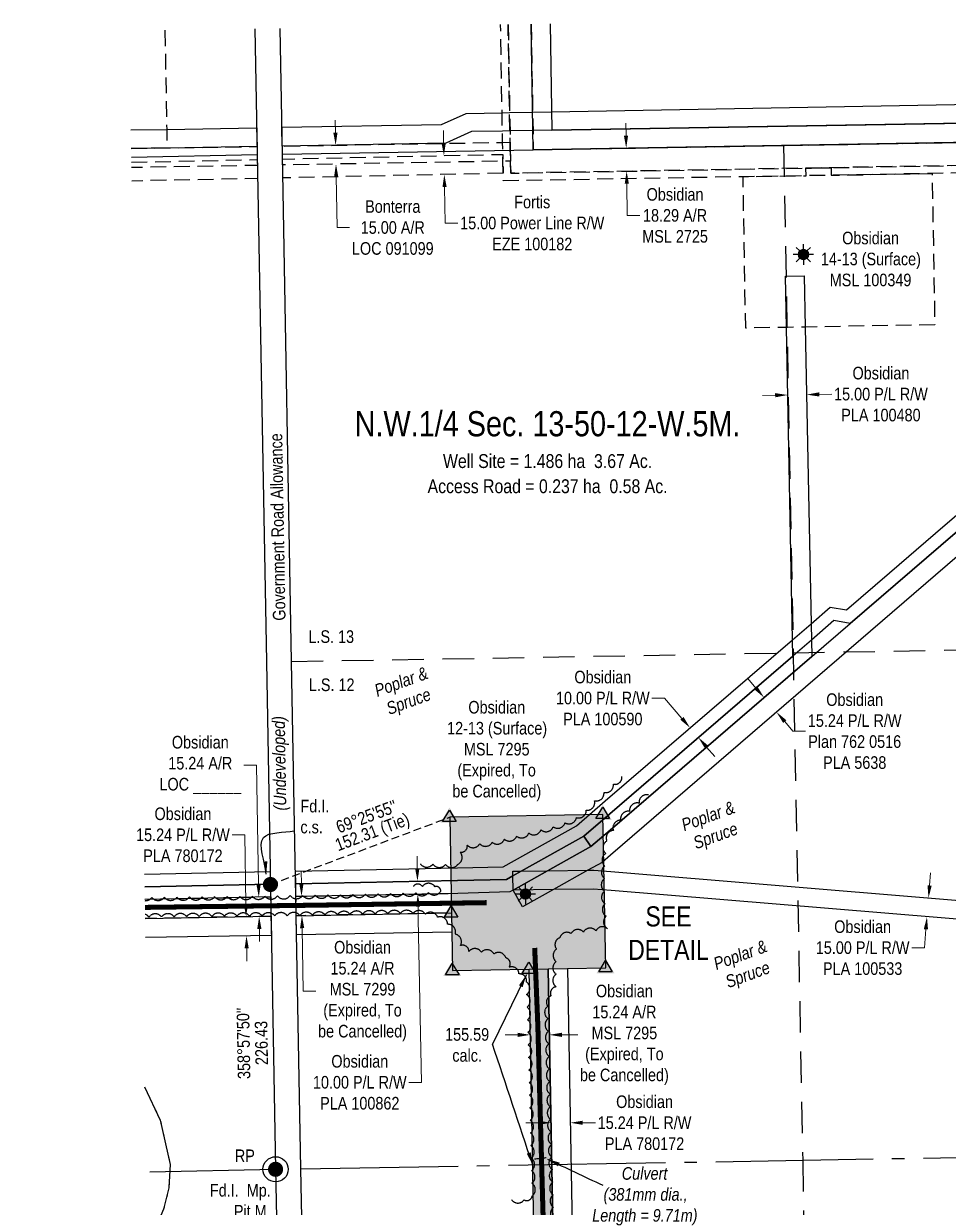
# Model space of a CAD drawing. Extents: x 589502 to 595950, y 5907385 to 5909234.
# Drawn here: x 590732 to 591467, y 5908282 to 5909222 of the extents above; entities that cross this region are included whole.
import ezdxf
from ezdxf.enums import TextEntityAlignment as Align

# ---------------------------------------------------------------- set-up
doc = ezdxf.new("R2010")
doc.units = 0
doc.header["$LTSCALE"] = 5
doc.header["$PDSIZE"] = 0.5
for name, pattern in [('0', [1, 1, 0]), ('foc-ACCESSROAD', [3.75, 2.5, -1.25]), ('foc-FLOWLINE', [3.75, 2.5, -1.25]), ('foc-LSD', [8, 5, -3]), ('foc-QUARTERLINE', [33, 25, -3, 2, -3]), ('foc-TIELINE', [1.875, 1.25, -0.625]), ('foc-WHEELTRACKS', [2, 0.4, -1.6])]:
    doc.linetypes.add(name, pattern=pattern)
doc.layers.get('Defpoints').update_dxf_attribs({"color": 9})
for name, color, linetype in [('35', 37, 'Continuous'), ('AS-ROADS', 254, 'Continuous'), ('C-RW', 13, 'Continuous'), ('C-SYMBOL', 7, 'Continuous'), ('C-WS', 13, 'foc-ACCESSROAD'), ('C-WS-S', 8, 'Continuous'), ('DETAIL-T', 7, 'Continuous'), ('F-AR', 190, 'foc-ACCESSROAD'), ('F-EZE', 190, 'foc-FLOWLINE'), ('L-AREAREQUIRED', 7, 'Continuous'), ('L-AREAWORK', 5, 'Continuous'), ('L-BD', 7, 'Continuous'), ('L-BD1', 253, 'Continuous'), ('L-MON', 1, 'Continuous'), ('L-QSEC', 8, 'foc-QUARTERLINE'), ('L-ROAD-T', 7, 'Continuous'), ('L-SEC', 7, 'Continuous'), ('L-SECTION-LSD', 7, 'foc-LSD'), ('L-TIE', 7, 'foc-TIELINE'), ('P-PROPOSED', 10, 'Continuous'), ('P-PROPOSED-H', 21, 'Continuous'), ('P-TXT', 4, 'Continuous'), ('T-BUSH', 110, '0'), ('T-BUSH-T', 110, 'Continuous'), ('T-CREEK', 160, 'Continuous'), ('T-WATER-P3', 160, 'foc-WHEELTRACKS')]:
    doc.layers.add(name, color=color, linetype=linetype)
for name, color, linetype, lineweight in [('AS-GENERAL', 48, 'Continuous', 18), ('C-AR-T', 13, 'Continuous', 9), ('C-RW-T', 13, 'Continuous', 9), ('C-WS-T', 13, 'Continuous', 9), ('F-AR-T', 190, 'Continuous', 9), ('F-EZE-T', 190, 'Continuous', 9), ('T-TEXT', 48, 'Continuous', 18)]:
    doc.layers.add(name, color=color, linetype=linetype, lineweight=lineweight)
doc.styles.add('100L', font='ARIALN.TTF', dxfattribs={"height": 11})
doc.styles.add('175L', font='ARIALN.TTF', dxfattribs={"height": 20})
doc.styles.add('80', font='ARIALN.TTF', dxfattribs={"height": 10})
doc.styles.add('80CG', font='ARIALN.TTF', dxfattribs={"height": 10})
doc.styles.add('80L', font='ARIALN.TTF', dxfattribs={"height": 10})
doc.styles.add('80LS', font='ARIALNI.TTF', dxfattribs={"height": 10})
doc.styles.add('foc-LtypeFont', font='ARIALN.TTF', dxfattribs={"height": 7.35})
doc.linetypes.add('foc-TOPO-flowdirection-NOLINE', pattern='A,0,[">",foc-LtypeFont,S=0.3,R=0,X=0,Y=-0.945],-20,[">",foc-LtypeFont,S=0.3,R=0,X=0,Y=-0.945],0', length=20)
doc.dimstyles.new('Compass 5 000', dxfattribs={"dimscale": 5, "dimtxt": 9, "dimasz": 2, "dimexe": 0.2, "dimexo": 0.0625, "dimgap": 0.5, "dimtad": 0, "dimtih": 1, "dimtoh": 1, "dimzin": 0, "dimdsep": 46, "dimtxsty": '80CG', "dimcen": 0.1, "dimse1": 1, "dimse2": 1, "dimclrd": 256, "dimclrt": 256, "dimaunit": 1, "dimadec": 4, "dimazin": 0, "dimtfac": 0.06, "dimtofl": 0, "dimtmove": 0, "dimatfit": 1, "dimfxl": 0.2, "dimtolj": 1, "dimtzin": 0, "dimlwd": -1, "dimarcsym": 0})

# ---------------------------------------------------------------- blocks, each defined once
blk = doc.blocks.new('*D419')
at = {"layer": 'C-AR-T', "transparency": 16777216}
for p, q in [((591210.57, 5909133.24), (591210.4, 5909143.24)), ((591211.2, 5909094.94), (591211.62, 5909069.79)), ((591211.62, 5909069.79), (591221.62, 5909069.79))]:
    blk.add_line(p, q, dxfattribs=at)
for points in [[(591212.23, 5909133.27), (591208.9, 5909133.21), (591210.73, 5909123.24)], [(591212.87, 5909094.97), (591209.54, 5909094.92), (591211.04, 5909104.94)]]:
    blk.add_solid(points, dxfattribs=at)
at = {"layer": 'Defpoints', "color": 0, "transparency": 16777216}
for p in [(591212.96, 5909123.28), (591211.04, 5909104.94), (591213.26, 5909104.98)]:
    blk.add_point(p, dxfattribs=at)
at = {"layer": 'C-AR-T', "transparency": 16777216, "insert": (591249.57, 5909069.79), "char_height": 10, "attachment_point": 5, "style": '80CG'}
blk.add_mtext('\\A1;Obsidian\\P18.29 A/R\\PMSL 2725', dxfattribs=at)
blk = doc.blocks.new('*D421')
at = {"layer": 'C-AR-T', "transparency": 16777216}
for p, q in [((591124.41, 5908418.74), (591114.41, 5908418.74)), ((591159.64, 5908418.74), (591172.15, 5908418.74))]:
    blk.add_line(p, q, dxfattribs=at)
for points in [[(591124.4, 5908420.4), (591124.41, 5908417.07), (591134.41, 5908418.74)], [(591159.64, 5908420.41), (591159.64, 5908417.07), (591149.64, 5908418.74)]]:
    blk.add_solid(points, dxfattribs=at)
at = {"layer": 'Defpoints', "color": 0, "transparency": 16777216}
for p in [(591134.41, 5908418.74), (591134.41, 5908415.34), (591149.64, 5908415.34)]:
    blk.add_point(p, dxfattribs=at)
at = {"layer": 'C-AR-T', "transparency": 16777216, "insert": (591209.27, 5908418.74), "char_height": 10, "attachment_point": 5, "style": '80CG'}
blk.add_mtext('\\A1;Obsidian\\P15.24 A/R\\PMSL 7295\\P(Expired, To\\Pbe Cancelled)', dxfattribs=at)
blk = doc.blocks.new('*D423')
at = {"layer": 'C-AR-T', "transparency": 16777216}
for p, q in [((590952.46, 5908538.79), (590952.28, 5908548.79)), ((590953.07, 5908503.49), (590953.95, 5908453.51)), ((590953.95, 5908453.51), (590963.95, 5908453.51))]:
    blk.add_line(p, q, dxfattribs=at)
for points in [[(590954.12, 5908538.82), (590950.79, 5908538.76), (590952.63, 5908528.79)], [(590954.74, 5908503.52), (590951.41, 5908503.46), (590952.9, 5908513.49)]]:
    blk.add_solid(points, dxfattribs=at)
at = {"layer": 'Defpoints', "color": 0, "transparency": 16777216}
for p in [(590990.42, 5908529.45), (590952.9, 5908513.49), (590990.68, 5908514.15)]:
    blk.add_point(p, dxfattribs=at)
at = {"layer": 'C-AR-T', "transparency": 16777216, "insert": (591001.08, 5908453.51), "char_height": 10, "attachment_point": 5, "style": '80CG'}
blk.add_mtext('\\A1;Obsidian\\P15.24 A/R\\PMSL 7299\\P(Expired, To\\Pbe Cancelled)', dxfattribs=at)
blk = doc.blocks.new('*D424')
at = {"layer": 'C-RW-T', "transparency": 16777216}
for p, q in [((591313.82, 5908694.32), (591307.3, 5908701.91)), ((591336.79, 5908667.61), (591343.3, 5908660.02)), ((591343.3, 5908660.02), (591353.3, 5908660.02))]:
    blk.add_line(p, q, dxfattribs=at)
for points in [[(591315.08, 5908695.41), (591312.56, 5908693.24), (591320.34, 5908686.74)], [(591338.05, 5908668.69), (591335.52, 5908666.52), (591330.27, 5908675.19)]]:
    blk.add_solid(points, dxfattribs=at)
at = {"layer": 'Defpoints', "color": 0, "transparency": 16777216}
for p in [(591308.01, 5908676.14), (591330.27, 5908675.19), (591317.94, 5908664.59)]:
    blk.add_point(p, dxfattribs=at)
at = {"layer": 'C-RW-T', "transparency": 16777216, "insert": (591392.39, 5908660.02), "char_height": 10, "attachment_point": 5, "style": '80CG'}
blk.add_mtext('\\A1;Obsidian\\P15.24 P/L R/W\\PPlan 762 0516\\PPLA 5638', dxfattribs=at)
blk = doc.blocks.new('*D426')
at = {"layer": 'C-RW-T', "transparency": 16777216}
for p, q in [((591364.18, 5908927.6), (591374.18, 5908927.79)), ((591329.15, 5908926.93), (591319.15, 5908926.74))]:
    blk.add_line(p, q, dxfattribs=at)
for points in [[(591329.12, 5908928.6), (591329.18, 5908925.27), (591339.15, 5908927.12)], [(591364.15, 5908929.26), (591364.21, 5908925.93), (591354.18, 5908927.41)]]:
    blk.add_solid(points, dxfattribs=at)
at = {"layer": 'Defpoints', "color": 0, "transparency": 16777216}
for p in [(591339.12, 5908928.62), (591354.15, 5908928.91), (591354.18, 5908927.41)]:
    blk.add_point(p, dxfattribs=at)
at = {"layer": 'C-RW-T', "transparency": 16777216, "insert": (591413.26, 5908927.79), "char_height": 10, "attachment_point": 5, "style": '80CG'}
blk.add_mtext('\\A1;Obsidian\\P15.00 P/L R/W\\PPLA 100480', dxfattribs=at)
blk = doc.blocks.new('*D427')
at = {"layer": 'C-RW-T', "transparency": 16777216}
for p, q in [((591451.93, 5908537.43), (591452.76, 5908547.39)), ((591449.01, 5908502.58), (591447.79, 5908487.96)), ((591447.79, 5908487.96), (591437.79, 5908487.96))]:
    blk.add_line(p, q, dxfattribs=at)
for points in [[(591450.27, 5908537.57), (591453.59, 5908537.29), (591451.09, 5908527.46)], [(591447.35, 5908502.72), (591450.67, 5908502.44), (591449.85, 5908512.55)]]:
    blk.add_solid(points, dxfattribs=at)
at = {"layer": 'Defpoints', "color": 0, "transparency": 16777216}
for p in [(591368.89, 5908534.33), (591367.65, 5908519.42), (591449.85, 5908512.55)]:
    blk.add_point(p, dxfattribs=at)
at = {"layer": 'C-RW-T', "transparency": 16777216, "insert": (591398.71, 5908487.96), "char_height": 10, "attachment_point": 5, "style": '80CG'}
blk.add_mtext('\\A1;Obsidian\\P15.00 P/L R/W\\PPLA 100533', dxfattribs=at)
blk = doc.blocks.new('*D428')
at = {"layer": 'C-RW-T', "transparency": 16777216}
for p, q in [((591241.22, 5908686.28), (591231.22, 5908686.28)), ((591255.03, 5908670.21), (591241.22, 5908686.28)), ((591274.61, 5908647.44), (591281.13, 5908639.85))]:
    blk.add_line(p, q, dxfattribs=at)
for points in [[(591256.3, 5908671.29), (591253.77, 5908669.12), (591261.55, 5908662.63)], [(591275.87, 5908648.52), (591273.35, 5908646.35), (591268.09, 5908655.02)]]:
    blk.add_solid(points, dxfattribs=at)
at = {"layer": 'Defpoints', "color": 0, "transparency": 16777216}
for p in [(591261.55, 5908662.63), (591240.16, 5908644.24), (591246.7, 5908636.63)]:
    blk.add_point(p, dxfattribs=at)
at = {"layer": 'C-RW-T', "transparency": 16777216, "insert": (591192.13, 5908686.28), "char_height": 10, "attachment_point": 5, "style": '80CG'}
blk.add_mtext('\\A1;Obsidian\\P10.00 P/L R/W\\PPLA 100590', dxfattribs=at)
blk = doc.blocks.new('*D429')
at = {"layer": 'C-RW-T', "transparency": 16777216}
for p, q in [((591044.61, 5908550.83), (591044.41, 5908560.83)), ((591045.21, 5908520.55), (591045.41, 5908510.55)), ((591047.99, 5908380.99), (591045.41, 5908510.55)), ((591037.99, 5908380.99), (591047.99, 5908380.99))]:
    blk.add_line(p, q, dxfattribs=at)
for points in [[(591046.28, 5908550.86), (591042.94, 5908550.79), (591044.81, 5908540.83)], [(591046.88, 5908520.58), (591043.54, 5908520.52), (591045.01, 5908530.55)]]:
    blk.add_solid(points, dxfattribs=at)
at = {"layer": 'Defpoints', "color": 0, "transparency": 16777216}
for p in [(591035.49, 5908540.64), (591044.81, 5908540.83), (591035.7, 5908530.36)]:
    blk.add_point(p, dxfattribs=at)
at = {"layer": 'C-RW-T', "transparency": 16777216, "insert": (590998.9, 5908380.99), "char_height": 10, "attachment_point": 5, "style": '80CG'}
blk.add_mtext('\\A1;Obsidian\\P10.00 P/L R/W\\PPLA 100862', dxfattribs=at)
blk = doc.blocks.new('*D431')
at = {"layer": 'C-RW-T', "transparency": 16777216}
for p, q in [((591141, 5908348.87), (591131, 5908348.87)), ((591176.22, 5908348.87), (591186.22, 5908348.86))]:
    blk.add_line(p, q, dxfattribs=at)
for points in [[(591141, 5908350.54), (591141, 5908347.2), (591151, 5908348.87)], [(591176.22, 5908350.53), (591176.22, 5908347.2), (591166.22, 5908348.87)]]:
    blk.add_solid(points, dxfattribs=at)
at = {"layer": 'Defpoints', "color": 0, "transparency": 16777216}
for p in [(591166.22, 5908348.87), (591151, 5908339.85), (591166.22, 5908339.85)]:
    blk.add_point(p, dxfattribs=at)
at = {"layer": 'C-RW-T', "transparency": 16777216, "insert": (591225.31, 5908348.86), "char_height": 10, "attachment_point": 5, "style": '80CG'}
blk.add_mtext('\\A1;Obsidian\\P15.24 P/L R/W\\PPLA 780172', dxfattribs=at)
blk = doc.blocks.new('*D432')
at = {"layer": 'C-RW-T', "transparency": 16777216}
for p, q in [((590907.39, 5908577.64), (590897.39, 5908577.64)), ((590908.36, 5908522.64), (590907.39, 5908577.64)), ((590908.97, 5908487.4), (590909.15, 5908477.4))]:
    blk.add_line(p, q, dxfattribs=at)
for points in [[(590910.02, 5908522.67), (590906.69, 5908522.61), (590908.53, 5908512.65)], [(590910.64, 5908487.43), (590907.31, 5908487.37), (590908.8, 5908497.4)]]:
    blk.add_solid(points, dxfattribs=at)
at = {"layer": 'Defpoints', "color": 0, "transparency": 16777216}
for p in [(590731.66, 5908509.54), (590908.8, 5908497.4), (590731.93, 5908494.3)]:
    blk.add_point(p, dxfattribs=at)
at = {"layer": 'C-RW-T', "transparency": 16777216, "insert": (590858.3, 5908577.64), "char_height": 10, "attachment_point": 5, "style": '80CG'}
blk.add_mtext('\\A1;Obsidian\\P15.24 P/L R/W\\PPLA 780172', dxfattribs=at)
blk = doc.blocks.new('*D433')
at = {"layer": 'Defpoints', "color": 0, "transparency": 16777216}
for p in [(591020.86, 5909126.27), (590979.97, 5909110.62), (591021.11, 5909111.31)]:
    blk.add_point(p, dxfattribs=at)
at = {"layer": 'F-AR-T', "transparency": 16777216}
for p, q in [((590979.55, 5909135.57), (590979.38, 5909145.57)), ((590980.14, 5909100.62), (590980.83, 5909060.17)), ((590980.83, 5909060.17), (590990.83, 5909060.17))]:
    blk.add_line(p, q, dxfattribs=at)
for points in [[(590981.22, 5909135.6), (590977.88, 5909135.55), (590979.72, 5909125.58)], [(590981.81, 5909100.64), (590978.48, 5909100.59), (590979.97, 5909110.62)]]:
    blk.add_solid(points, dxfattribs=at)
at = {"layer": 'F-AR-T', "transparency": 16777216, "insert": (591025.14, 5909060.17), "char_height": 10, "attachment_point": 5, "style": '80CG'}
blk.add_mtext('\\A1;Bonterra\\P15.00 A/R\\PLOC 091099', dxfattribs=at)
blk = doc.blocks.new('*D436')
at = {"layer": 'Defpoints', "color": 0, "transparency": 16777216}
for p in [(590999.15, 5909115.93), (590999.46, 5909100.94), (591066.1, 5909102.3)]:
    blk.add_point(p, dxfattribs=at)
at = {"layer": 'F-EZE-T', "transparency": 16777216}
for p, q in [((591065.59, 5909127.29), (591065.39, 5909137.29)), ((591066.31, 5909092.3), (591066.89, 5909063.73)), ((591066.89, 5909063.73), (591076.89, 5909063.73))]:
    blk.add_line(p, q, dxfattribs=at)
for points in [[(591067.26, 5909127.32), (591063.92, 5909127.26), (591065.8, 5909117.29)], [(591067.97, 5909092.34), (591064.64, 5909092.27), (591066.1, 5909102.3)]]:
    blk.add_solid(points, dxfattribs=at)
at = {"layer": 'F-EZE-T', "transparency": 16777216, "insert": (591136.03, 5909063.73), "char_height": 10, "attachment_point": 5, "style": '80CG'}
blk.add_mtext('\\A1;Fortis\\P15.00 Power Line R/W\\PEZE 100182', dxfattribs=at)
blk = doc.blocks.new('GAS')
h = blk.add_hatch(color=255)
h.dxf.hatch_style = 1
edge = h.paths.add_edge_path()
edge.add_arc((0, 0), 0.9, 0, 360)
for p, q in [((-0.81, 0), (-1.62, 0)), ((-0.57, 0.57), (-1.14, 1.14)), ((0, 0.81), (0, 1.62)), ((0.57, 0.57), (1.14, 1.14)), ((1.62, 0), (0.81, 0)), ((-0.57, -0.57), (-1.14, -1.14)), ((0, -0.81), (0, -1.62)), ((1.14, -1.14), (0.57, -0.57))]:
    blk.add_line(p, q)
blk.add_circle((0, 0), 0.8)
blk = doc.blocks.new('fdia')
at = {"color": 255, "const_width": 1}
blk.add_lwpolyline([(-0.5, 0, 1), (0.5, 0, 1)], format="xyb", close=True, dxfattribs=at)
blk = doc.blocks.new('Fdiaa')
blk.add_blockref('fdia', (0, 0))
blk = doc.blocks.new('fdib')
at = {"color": 1, "const_width": 1.6}
blk.add_lwpolyline([(-0.4, 0, 1), (0.4, 0, 1)], format="xyb", close=True, dxfattribs=at)
at = {"color": 1}
blk.add_circle((0, 0), 0.8, dxfattribs=at)
blk = doc.blocks.new('Fdibb')
blk.add_blockref('fdib', (0, 0))
blk = doc.blocks.new('fdicc')
for name in ['Fdibb', 'Fdiaa']:
    blk.add_blockref(name, (0, 0))
blk = doc.blocks.new('FDI')
blk.add_blockref('fdicc', (0, 0))
blk = doc.blocks.new('TRIA')
blk.add_hatch(color=255).paths.add_polyline_path([(-0.04, 1.52), (-1.47, -0.87), (1.39, -0.87)])
blk = doc.blocks.new('TRIAA')
blk.add_blockref('TRIA', (0, 0))
blk = doc.blocks.new('TRIB')
at = {"color": 1}
blk.add_lwpolyline([(-1.12, -0.67), (-0.04, 1.13), (1.04, -0.67)], close=True, dxfattribs=at)
blk = doc.blocks.new('TRIBB')
blk.add_blockref('TRIB', (0, 0))
blk = doc.blocks.new('TRICC')
for name in ['TRIAA', 'TRIBB']:
    blk.add_blockref(name, (0, 0))
blk = doc.blocks.new('plspike')
blk.add_blockref('TRICC', (0, 0))
blk = doc.blocks.new('*D449')
at = {"layer": 'C-AR-T', "transparency": 16777216}
for p, q in [((590916.7, 5908633.14), (590906.7, 5908633.14)), ((590918.42, 5908538.1), (590916.7, 5908633.14)), ((590919.06, 5908502.87), (590919.24, 5908492.87))]:
    blk.add_line(p, q, dxfattribs=at)
for points in [[(590920.09, 5908538.13), (590916.76, 5908538.07), (590918.6, 5908528.1)], [(590920.73, 5908502.9), (590917.39, 5908502.84), (590918.88, 5908512.87)]]:
    blk.add_solid(points, dxfattribs=at)
at = {"layer": 'Defpoints', "color": 0, "transparency": 16777216}
for p in [(590887.47, 5908527.54), (590918.6, 5908528.1), (590887.74, 5908512.3)]:
    blk.add_point(p, dxfattribs=at)
at = {"layer": 'C-AR-T', "transparency": 16777216, "insert": (590872.1, 5908633.14), "char_height": 10, "attachment_point": 5, "style": '80CG'}
blk.add_mtext('\\A1;Obsidian\\P15.24 A/R\\PLOC ______', dxfattribs=at)
blk = doc.blocks.new('RP')
at = {"layer": '35', "color": 3}
blk.add_circle((0, 0), 10, dxfattribs=at)
at = {"layer": '35', "color": 3, "style": '80'}
blk.add_attdef('RP_001', (-32.36, 5.75), '', height=10, dxfattribs=at)

msp = doc.modelspace()

# ---------------------------------------------------------------- hatches: boundary and pattern name
at = {"layer": 'P-PROPOSED-H'}
h = msp.add_hatch(color=256, dxfattribs=at)
h.dxf.hatch_style = 1
h.paths.add_polyline_path([(591070.394, 5908591.675), (591072.601, 5908469.83), (591194.446, 5908472.036), (591192.239, 5908593.882)])
h = msp.add_hatch(color=256, dxfattribs=at)
h.dxf.hatch_style = 1
h.paths.add_polyline_path([(591146.139, 5907780.591), (591133.522, 5908470.933), (591148.753, 5908471.209), (591161.369, 5907780.913)])

# ---------------------------------------------------------------- linework, layer by layer
at = {"layer": 'AS-GENERAL', "const_width": 1, "flags": 128}
msp.add_lwpolyline([(591147.301, 5908321.132), (591137.656, 5908320.046)], dxfattribs=at)
at = {"layer": 'AS-ROADS', "const_width": 3.998, "flags": 128}
for points in [[(591099.683, 5908523.766), (590958.876, 5908521.696), (590828.19, 5908520.008)], [(591137.967, 5908487.834), (591140.471, 5908426.091), (591142.467, 5908352.957), (591144.579, 5908277.085), (591146.255, 5908207.142), (591147.914, 5908105.327), (591149.956, 5908008.928), (591152.202, 5907924.423), (591153.844, 5907857.311), (591154.408, 5907809.695), (591155.299, 5907795.167), (591156.527, 5907785.538), (591158.963, 5907775.686), (591163.116, 5907765.911)]]:
    msp.add_lwpolyline(points, dxfattribs=at)
at = {"layer": 'C-RW'}
for points in [[(591834.159, 5909133.99), (591830.615, 5909133.93), (591824.433, 5909133.824), (591822.044, 5909133.783), (591814.88, 5909133.66), (591808.279, 5909133.547), (591734.219, 5909132.279), (591723.119, 5909132.086), (591708.134, 5909131.826), (591698.497, 5909131.659), (591136.853, 5909121.951), (591135.13, 5909221.904)], [(591150.285, 5909222.166), (591151.595, 5909137.468), (591698.164, 5909146.793), (591708.178, 5909146.961), (591722.777, 5909147.217), (591733.913, 5909147.522), (591802.225, 5909148.63), (591818.481, 5909148.888), (591821.792, 5909148.961), (591833.862, 5909149.186)], [(591665.366, 5909146.234), (591151.595, 5909137.464), (591136.59, 5909137.208), (591118.296, 5909136.897), (591112.294, 5909136.795), (591087.774, 5909136.378), (591067.26, 5909127.153), (590937.307, 5909124.821), (590937.016, 5909139.816), (591063.917, 5909142.093), (591083.474, 5909150.883), (591112.042, 5909151.396), (591118.044, 5909151.503), (591136.338, 5909151.831), (591151.369, 5909152.101), (591661.069, 5909161.273)], [(590816.999, 5909137.719), (590845.364, 5909138.212), (590916.911, 5909139.455), (590917.201, 5909124.544), (590845.622, 5909123.33), (590817.268, 5909122.855)], [(591707.457, 5908999.807), (591198.257, 5908561.594), (591191.507, 5908555.787), (591180.301, 5908549.529), (591152.823, 5908534.186), (591128.222, 5908520.449), (591120.794, 5908533.749), (591148.27, 5908549.092), (591182.735, 5908568.337), (591197.859, 5908581.351), (591358.258, 5908719.384), (591388.802, 5908745.671), (591510.046, 5908850.011)], [(591510.046, 5908850.011), (591388.802, 5908745.671), (591375.914, 5908747.83), (591358.003, 5908732.401), (591343.213, 5908719.663), (591197.598, 5908594.352), (591176.963, 5908576.595), (591127.214, 5908548.805), (591120.639, 5908545.132), (591115.531, 5908542.279), (591076.717, 5908541.483), (590947.946, 5908538.846), (590947.764, 5908548.869), (591076.515, 5908551.505), (591112.825, 5908552.249), (591171.191, 5908584.854), (591194.087, 5908604.558), (591342.958, 5908732.69), (591357.748, 5908745.42), (591372.939, 5908758.495), (591385.794, 5908756.333), (591420.131, 5908785.886), (591456.662, 5908817.329), (591503.51, 5908857.621)], [(590827.711, 5908546.41), (590927.66, 5908548.457), (590927.842, 5908538.435), (590827.893, 5908536.388)], [(591846.967, 5908479.628), (591746.83, 5908487.942), (591746.121, 5908488.001), (591739.757, 5908488.529), (591738.598, 5908488.625), (591724.815, 5908489.768), (591723.626, 5908489.867), (591198.823, 5908533.435), (591184.585, 5908534.618), (591152.823, 5908534.186), (591120.794, 5908533.749), (591120.639, 5908545.132), (591120.591, 5908548.714), (591127.214, 5908548.805), (591148.27, 5908549.092), (591180.301, 5908549.529), (591185.104, 5908549.594), (591198.52, 5908548.479), (591724.287, 5908504.83), (591739.235, 5908503.59), (591745.82, 5908503.044), (591746.536, 5908502.985), (591846.673, 5908494.671)], [(590827.893, 5908536.388), (590927.842, 5908538.435), (590928.026, 5908528.274), (590828.076, 5908526.277)], [(590828.349, 5908511.226), (590928.303, 5908513.037), (590928.579, 5908497.793), (590828.625, 5908495.982)]]:
    msp.add_lwpolyline(points, dxfattribs=at)
for points in [[(591197.859, 5908581.351), (591182.735, 5908568.337), (591176.963, 5908576.595), (591197.598, 5908594.352), (591343.213, 5908719.663), (591342.958, 5908732.69), (591338.096, 5908980.878), (591337.297, 5909021.631), (591352.33, 5909021.927), (591353.129, 5908981.141), (591355.463, 5908862.028), (591357.748, 5908745.42), (591358.003, 5908732.401), (591358.258, 5908719.384), (591197.859, 5908581.351)], [(591118.232, 5908532.327), (591076.924, 5908531.16), (590948.131, 5908528.638), (590947.946, 5908538.846), (591076.717, 5908541.483), (591115.531, 5908542.279), (591120.639, 5908545.132), (591127.214, 5908548.805), (591176.963, 5908576.595), (591182.735, 5908568.337), (591148.27, 5908549.092), (591120.794, 5908533.749), (591118.232, 5908532.327)], [(591071.771, 5908515.633), (591072.047, 5908500.389), (590948.683, 5908498.157), (590948.407, 5908513.401), (591071.771, 5908515.633)], [(591163.983, 5908471.485), (591176.598, 5907781.235), (591161.369, 5907780.913), (591148.753, 5908471.209)]]:
    msp.add_lwpolyline(points, close=True, dxfattribs=at)
at = {"layer": 'C-WS', "flags": 128}
for points in [[(591834.517, 5909115.704), (591831.862, 5909115.658), (591826.192, 5909115.561), (591815.744, 5909115.381), (591810.455, 5909115.29), (591734.577, 5909113.985), (591723.531, 5909113.793), (591708.526, 5909113.534), (591698.899, 5909113.367), (591566.786, 5909111.081), (591373.669, 5909107.745), (591353.623, 5909107.398), (591118.874, 5909103.354), (591118.707, 5909113.069), (591118.559, 5909121.636), (591118.448, 5909128.065), (591116.836, 5909221.588)], [(591135.13, 5909221.904), (591136.853, 5909121.951), (591698.497, 5909131.659), (591708.134, 5909131.826), (591723.119, 5909132.086), (591734.219, 5909132.279), (591808.279, 5909133.547), (591814.88, 5909133.66), (591822.044, 5909133.783), (591824.433, 5909133.824), (591830.615, 5909133.93), (591834.159, 5909133.99)], [(590843.998, 5909216.877), (590845.364, 5909138.212), (590845.622, 5909123.33), (590817.268, 5909122.855)], [(590828.073, 5908526.463), (590928.026, 5908528.274), (590928.303, 5908513.037), (590828.349, 5908511.226)]]:
    msp.add_lwpolyline(points, dxfattribs=at)
for points in [[(591373.669, 5909107.745), (591373.775, 5909101.743), (591453.964, 5909103.128), (591456.067, 5908982.944), (591353.129, 5908981.141), (591338.096, 5908980.878), (591305.713, 5908980.312), (591303.609, 5909100.532), (591353.728, 5909101.397), (591353.623, 5909107.398), (591373.669, 5909107.745)], [(591071.492, 5908531.053), (591071.771, 5908515.633), (590948.407, 5908513.401), (590948.131, 5908528.638), (591071.492, 5908531.053)]]:
    msp.add_lwpolyline(points, close=True, dxfattribs=at)
at = {"layer": 'F-AR', "flags": 128}
msp.add_lwpolyline([(591118.557, 5909121.532), (591118.7, 5909112.965), (591112.697, 5909112.864), (590937.577, 5909109.897), (590937.495, 5909114.592), (590937.426, 5909118.521), (590937.307, 5909124.821), (591112.448, 5909127.862), (591118.45, 5909127.961), (591118.557, 5909121.532)], close=True, dxfattribs=at)
msp.add_lwpolyline([(590817.267, 5909122.928), (590917.201, 5909124.544), (590917.321, 5909118.173), (590917.391, 5909114.169), (590917.472, 5909109.545), (590817.532, 5909107.847)], dxfattribs=at)
at = {"layer": 'F-EZE', "flags": 128}
for points in [[(591116.836, 5909221.588), (591118.448, 5909128.065), (591118.559, 5909121.636), (591118.707, 5909113.069), (591118.874, 5909103.354), (591353.623, 5909107.398), (591373.669, 5909107.745), (591566.786, 5909111.081), (591698.899, 5909113.367), (591708.526, 5909113.534), (591723.531, 5909113.793), (591734.577, 5909113.985), (591810.455, 5909115.29), (591809.001, 5909109.261), (591734.694, 5909107.984), (591723.666, 5909107.793), (591708.661, 5909107.534), (591699.031, 5909107.368), (591558.005, 5909104.926), (591532.979, 5909104.493), (591453.964, 5909103.128), (591373.775, 5909101.743), (591353.728, 5909101.397), (591303.609, 5909100.532), (591112.976, 5909097.248), (591112.871, 5909103.286), (591112.704, 5909112.965), (591112.613, 5909118.278), (591112.557, 5909121.532), (591112.446, 5909127.962), (591110.835, 5909221.484)], [(590817.462, 5909112.142), (590917.397, 5909114.17), (590917.481, 5909109.545), (590917.669, 5909099.179), (590817.734, 5909097.139)]]:
    msp.add_lwpolyline(points, dxfattribs=at)
msp.add_lwpolyline([(591112.871, 5909103.286), (590937.772, 5909099.602), (590937.586, 5909109.897), (590937.501, 5909114.592), (591112.613, 5909118.278), (591112.704, 5909112.965), (591112.871, 5909103.286)], close=True, dxfattribs=at)
at = {"layer": 'L-QSEC'}
for p, q in [((590952.056, 5908312.245), (591749.998, 5908326.069)), ((590831.995, 5908309.948), (590931.951, 5908311.897))]:
    msp.add_line(p, q, dxfattribs=at)
at = {"layer": 'L-SEC'}
for p, q in [((590915.384, 5909218.11), (590917.324, 5909118.173)), ((590937.429, 5909118.521), (590935.489, 5909218.457)), ((590937.429, 5909118.521), (591335.825, 5909125.399)), ((591335.825, 5909125.399), (591734.219, 5909132.278)), ((590817.391, 5909116.086), (590917.324, 5909118.173)), ((590917.324, 5909118.173), (590924.639, 5908715.035)), ((590944.743, 5908715.394), (590937.429, 5909118.521)), ((590924.639, 5908715.035), (590931.951, 5908311.897)), ((590952.056, 5908312.269), (590944.743, 5908715.394)), ((590931.951, 5908311.897), (590939.246, 5907908.73)), ((590959.351, 5907909.116), (590952.056, 5908312.269))]:
    msp.add_line(p, q, dxfattribs=at)
at = {"layer": 'L-SECTION-LSD', "flags": 128}
for points in [[(591335.824, 5909125.4), (591351.027, 5908319.157)], [(590944.743, 5908715.383), (591343.426, 5908722.278)], [(591343.426, 5908722.278), (591742.109, 5908729.174)], [(591351.027, 5908319.157), (591366.192, 5907513.89)]]:
    msp.add_lwpolyline(points, dxfattribs=at)
at = {"layer": 'L-TIE', "flags": 128}
msp.add_lwpolyline([(590927.857, 5908538.189), (591070.394, 5908591.675)], dxfattribs=at)
at = {"layer": 'P-PROPOSED'}
for points in [[(591070.394, 5908591.675), (591072.601, 5908469.83), (591194.446, 5908472.036), (591192.239, 5908593.882)], [(591146.139, 5907780.591), (591133.522, 5908470.933), (591148.753, 5908471.209), (591161.369, 5907780.913)]]:
    msp.add_lwpolyline(points, close=True, dxfattribs=at)
at = {"layer": 'T-BUSH', "flags": 128}
for points in [[(591047.078, 5908554.675, 0.5205671), (591057.071, 5908554.472, 0.5205671), (591067.061, 5908554.15, 0.5205671), (591076.685, 5908554.07, 0.5205671), (591078.613, 5908563.878, 0.5205671), (591084.354, 5908569.512, 0.5205671), (591094.296, 5908570.55, 0.5205671), (591104.211, 5908571.733, 0.5205671), (591113.902, 5908574.183, 0.5205671), (591123.592, 5908576.634, 0.5205671), (591133.283, 5908579.084, 0.5205671), (591142.965, 5908581.568, 0.5205671), (591152.647, 5908584.053, 0.5205671), (591162.087, 5908587.223, 0.5205671), (591171.185, 5908591.363, 0.5205671), (591178.977, 5908597.202, 0.5205671), (591185.545, 5908604.71, 0.5205671), (591193.041, 5908611.323, 0.5205671), (591200.537, 5908617.935, 0.5205671), (591207.322, 5908623.921, 0.5205671)], [(591228.539, 5908609.331, 0.5205671), (591220.947, 5908602.828, 0.5205671), (591213.356, 5908596.326, 0.5205671), (591206.349, 5908589.287, 0.5205671), (591200.514, 5908581.171, 0.5205671), (591195.288, 5908572.833, 0.5205671), (591194.524, 5908562.867, 0.5205671), (591193.76, 5908552.901, 0.5205671), (591193.518, 5908542.914, 0.5205671), (591193.511, 5908532.919, 0.5205671), (591193.926, 5908522.943, 0.5205671), (591194.87, 5908512.992, 0.5205671), (591195.815, 5908503.041, 0.5205671), (591186.704, 5908501.405, 0.5205671), (591176.755, 5908500.437, 0.5205671), (591166.834, 5908499.221, 0.5205671), (591157.98, 5908495.842, 0.5205671), (591155.322, 5908486.882, 0.5205671), (591155.123, 5908476.888, 0.5205671), (591154.938, 5908466.895, 0.5205671), (591155.02, 5908456.899, 0.5205671), (591150.906, 5908449.692, 0.5205671), (591148.339, 5908441.567, 0.5205671), (591148.65, 5908431.576, 0.5205671), (591148.961, 5908421.585, 0.5205671), (591149.273, 5908411.595, 0.5205671), (591149.539, 5908401.603, 0.5205671), (591149.766, 5908391.61, 0.5205671), (591149.993, 5908381.617, 0.5205671), (591150.22, 5908371.624, 0.5205671), (591150.447, 5908361.631, 0.5205671), (591150.691, 5908351.638, 0.5205671), (591151.021, 5908341.648, 0.5205671), (591151.352, 5908331.658, 0.5205671), (591151.682, 5908321.668, 0.5205671), (591152.012, 5908311.678, 0.5205671), (591152.342, 5908301.688, 0.5205671), (591152.672, 5908291.698, 0.5205671), (591152.964, 5908281.707, 0.5205671), (591153.249, 5908271.715, 0.5205671), (591153.534, 5908261.724, 0.5205671), (591153.819, 5908251.732, 0.5205671), (591154.104, 5908241.741, 0.5205671), (591154.389, 5908231.75, 0.5205671), (591154.525, 5908221.755, 0.5205671), (591154.61, 5908211.76, 0.5205671), (591154.695, 5908201.765, 0.5205671), (591154.78, 5908191.77, 0.5205671), (591154.866, 5908181.775, 0.5205671), (591155.016, 5908171.78, 0.5205671), (591155.206, 5908161.787, 0.5205671), (591155.395, 5908151.793, 0.5205671), (591155.584, 5908141.799, 0.5205671), (591155.774, 5908131.805, 0.5205671), (591155.963, 5908121.812, 0.5205671), (591156.153, 5908111.818, 0.5205671), (591156.327, 5908101.824, 0.5205671), (591156.489, 5908091.83, 0.5205671), (591156.652, 5908081.836, 0.5205671), (591156.814, 5908071.841, 0.5205671), (591156.977, 5908061.847, 0.5205671), (591157.139, 5908051.853, 0.5205671), (591157.301, 5908041.859, 0.5205671), (591157.464, 5908031.865, 0.5205671), (591157.644, 5908021.871, 0.5205671), (591157.851, 5908011.877, 0.5205671), (591158.058, 5908001.884, 0.5205671), (591158.264, 5907991.891, 0.5205671), (591158.471, 5907981.897, 0.5205671), (591158.678, 5907971.904, 0.5205671), (591158.884, 5907961.91, 0.5205671), (591159.157, 5907951.919, 0.5205671), (591159.575, 5907941.932, 0.5205671), (591159.993, 5907931.946, 0.5205671), (591162.283, 5907923.83, 0.5205671), (591174.494, 5907923.313, 0.5205671)], [(590828.093, 5908525.362, 0.2659743), (590833.546, 5908528.01, 0.5205671), (590843.541, 5908528.121, 0.5205671), (590853.536, 5908528.232, 0.5205671), (590863.531, 5908528.343, 0.5205671), (590873.526, 5908528.454, 0.5205671), (590883.52, 5908528.565, 0.5205671), (590893.515, 5908528.676, 0.5205671), (590903.51, 5908528.788, 0.5205671), (590913.505, 5908528.899, 0.5205671), (590923.499, 5908529.049, 0.5205671), (590933.494, 5908529.222, 0.5205671), (590943.488, 5908529.396, 0.5205671), (590953.482, 5908529.569, 0.5205671), (590963.476, 5908529.743, 0.5205671), (590973.47, 5908529.916, 0.5205671), (590983.464, 5908530.09, 0.5205671), (590993.457, 5908530.311, 0.5205671), (591003.448, 5908530.58, 0.5205671), (591013.44, 5908530.85, 0.5205671), (591023.432, 5908531.119, 0.5205671), (591033.424, 5908531.388, 0.5205671), (591043.416, 5908531.66, 0.5205671), (591053.407, 5908531.949, 0.5205671), (591063.283, 5908532.857, 0.5205671), (591058.633, 5908536.418, 0.5205671), (591048.673, 5908536.691, 0.5205671), (591041.537, 5908536.694)], [(591119.547, 5908287.805, 0.5205671), (591129.539, 5908287.555, 0.5205671), (591135.995, 5908290.832, 0.5205671), (591135.718, 5908300.824, 0.5205671), (591135.44, 5908310.816, 0.5205671), (591135.163, 5908320.807, 0.5205671), (591134.886, 5908330.799, 0.5205671), (591134.608, 5908340.791, 0.5205671), (591134.331, 5908350.782, 0.5205671), (591134.095, 5908360.775, 0.5205671), (591133.858, 5908370.768, 0.5205671), (591133.622, 5908380.76, 0.5205671), (591133.386, 5908390.753, 0.5205671), (591133.149, 5908400.746, 0.5205671), (591132.834, 5908410.736, 0.5205671), (591132.515, 5908420.727, 0.5205671), (591132.196, 5908430.717, 0.5205671), (591131.877, 5908440.708, 0.5205671), (591131.569, 5908450.698, 0.5205671), (591131.346, 5908460.692, 0.5205671), (591125.49, 5908467.085, 0.5205671), (591117.669, 5908472.437, 0.5205671), (591115.041, 5908479.94, 0.5205671), (591105.529, 5908483.01, 0.5205671), (591095.651, 5908484.447, 0.5205671), (591085.667, 5908484.936, 0.5205671), (591078.896, 5908489.685, 0.5205671), (591074.815, 5908498.683, 0.5205671), (591068.669, 5908506.565, 0.5205671), (591060.789, 5908512.251, 0.5205671), (591051.15, 5908514.659, 0.5205671), (591041.163, 5908515.062, 0.5205671), (591031.172, 5908515.161, 0.5205671), (591021.177, 5908514.993, 0.5205671), (591011.183, 5908514.825, 0.5205671), (591001.189, 5908514.658, 0.5205671), (590991.196, 5908514.44, 0.5205671), (590981.203, 5908514.201, 0.5205671), (590971.211, 5908513.962, 0.5205671), (590961.218, 5908513.723, 0.5205671), (590951.225, 5908513.484, 0.5205671), (590941.232, 5908513.295, 0.5205671), (590931.237, 5908513.216, 0.5205671), (590921.242, 5908513.137, 0.5205671), (590911.246, 5908513.059, 0.5205671), (590901.251, 5908512.98, 0.5205671), (590891.256, 5908512.901, 0.5205671), (590881.261, 5908512.818, 0.5205671), (590871.266, 5908512.706, 0.5205671), (590861.271, 5908512.593, 0.5205671), (590851.276, 5908512.481, 0.5205671), (590841.281, 5908512.368, 0.5205671), (590831.286, 5908512.256, 0.1565939), (590828.29, 5908514.478, 0.1565939)]]:
    msp.add_lwpolyline(points, format="xyb", dxfattribs=at)
at = {"layer": 'T-CREEK', "linetype": 'foc-TOPO-flowdirection-NOLINE', "flags": 128}
msp.add_lwpolyline([(590827.688, 5908377.403), (590840.282, 5908351.017), (590848.181, 5908315.681), (590847.049, 5908297.056), (590842.897, 5908280.192), (590829.937, 5908249.197)], dxfattribs=at)
at = {"layer": 'T-WATER-P3', "flags": 128}
msp.add_lwpolyline([(590827.688, 5908377.403), (590840.282, 5908351.017), (590848.181, 5908315.681), (590847.049, 5908297.056), (590842.897, 5908280.192), (590829.937, 5908249.197)], dxfattribs=at)

# ---------------------------------------------------------------- block references
at = {"layer": 'C-WS-S', "color": 6, "xscale": 4.997749999999961, "yscale": 4.997749999999961, "zscale": 4.997749999999961}
for p in [(591351.613, 5909038.751), (591130.612, 5908530.639)]:
    msp.add_blockref('GAS', p, dxfattribs=at)
at = {"layer": 'L-BD1', "color": 5}
msp.add_blockref('RP', (590931.951, 5908311.897), dxfattribs=at).add_auto_attribs({'RP_001': 'RP'})
at = {"layer": 'L-MON', "color": 6}
for name, p, xscale, yscale, zscale in [('plspike', (591070.394, 5908591.675), 4.997760549999986, 4.997760549999986, 4.997760549999986), ('plspike', (591192.239, 5908593.882), 4.997760549999986, 4.997760549999986, 4.997760549999986), ('FDI', (590927.857, 5908538.189), 4.999999999999964, 4.999999999999964, 4.999999999999964), ('plspike', (591072.601, 5908469.83), 4.997760549999986, 4.997760549999986, 4.997760549999986), ('plspike', (591133.522, 5908470.933), 4.997760549999986, 4.997760549999986, 4.997760549999986), ('plspike', (591194.446, 5908472.036), 4.997760549999986, 4.997760549999986, 4.997760549999986), ('FDI', (590931.951, 5908311.897), 4.999999999999964, 4.999999999999964, 4.999999999999964)]:
    msp.add_blockref(name, p, dxfattribs=dict(at, xscale=xscale, yscale=yscale, zscale=zscale))
at = {"layer": 'L-MON', "xscale": 4.997760549999986, "yscale": 4.997760549999986, "zscale": 4.997760549999986}
msp.add_blockref('plspike', (591071.772, 5908515.563), dxfattribs=at)

# ---------------------------------------------------------------- texts
at = {"layer": 'AS-GENERAL', "insert": (591183.457, 5908313.624), "char_height": 9.99552, "attachment_point": 1, "style": '80L'}
msp.add_mtext_dynamic_manual_height_columns('\\pi23.762;{\\fArial Narrow|b0|i1|c0|p34;Culvert\\P\\pi9.2494;(381mm dia., \\P\\pi0.25952;Length = 9.71m)}', width=83.19686, gutter_width=50, heights=[0], dxfattribs=at)
at = {"layer": 'C-SYMBOL', "color": 3, "style": '175L'}
msp.add_text('N.W.1/4 Sec. 13-50-12-W.5M.', height=19.99104, dxfattribs=at).set_placement((591148.211, 5908888.313), align=Align.BOTTOM_CENTER)
at = {"layer": 'C-WS-T', "char_height": 9.9955, "attachment_point": 1, "style": '175L'}
for s, insert in [('\\pi17.591;Obsidian\\P\\pi0.68139;14-13 (Surface)\\P\\pi7.7144;MSL 100349', (591364.819, 5909056.859)), ('\\pi17.591;Obsidian\\P\\pi0.68139;12-13 (Surface)\\P\\pi14.062;MSL 7295\\P\\pi8.8803;(Expired, To\\P\\pi4.8848;be Cancelled)', (591067.638, 5908684.043))]:
    msp.add_mtext_dynamic_manual_height_columns(s, width=78.99495, gutter_width=100, heights=[0], dxfattribs=dict(at, insert=insert))
at = {"layer": 'DETAIL-T', "color": 3, "insert": (591244.327, 5908499.554), "char_height": 15.9857, "width": 63.57913, "attachment_point": 5, "style": '80CG'}
msp.add_mtext('SEE\\PDETAIL', dxfattribs=at)
at = {"layer": 'L-AREAREQUIRED', "color": 5, "style": '100L'}
msp.add_text('Well Site = 1.486 ha  3.67 Ac.', height=10.99507, dxfattribs=at).set_placement((591148.211, 5908865.823), align=Align.BOTTOM_CENTER)
at = {"layer": 'L-AREAWORK', "color": 5, "style": '100L'}
msp.add_text('Access Road = 0.237 ha  0.58 Ac.', height=10.99507, dxfattribs=at).set_placement((591148.211, 5908845.832), align=Align.BOTTOM_CENTER)
at = {"layer": 'L-BD', "style": '80L'}
for s, height, rotation, p in [("69°25'55''", 9.9955, 20.5726, (591004.214, 5908592.192)), ('152.31 (Tie)', 9.99552, 20.5726, (591009.219, 5908578.857)), ("358°57'50''", 9.99552, 91.0268, (590906.414, 5908412.006)), ('226.43', 9.9955, 91.0268, (590920.655, 5908412.262))]:
    msp.add_text(s, height=height, rotation=rotation, dxfattribs=at).set_placement(p, align=Align.MIDDLE)
at = {"layer": 'L-MON', "attachment_point": 1, "style": '80L'}
for s, width, insert, char_height in [('Fd.I.\\Pc.s.', 22.04407, (590951.707, 5908605.487), 9.991), ('\\pi11.894;Fd.I.  Mp.\\P\\pi30.917;Pit M.\\P\\pi17.138;E.1/4 14', 58.32647, (590867.863, 5908300.237), 9.99552)]:
    msp.add_mtext_dynamic_manual_height_columns(s, width=width, gutter_width=50, heights=[0], dxfattribs=dict(at, insert=insert, char_height=char_height))
at = {"layer": 'L-ROAD-T', "style": '80L'}
msp.add_text('Government Road Allowance', height=9.9955, rotation=91.039421, dxfattribs=at).set_placement((590933.544, 5908822.264), align=Align.MIDDLE_CENTER)
at = {"layer": 'P-TXT', "insert": (591084.257, 5908424.06), "char_height": 9.9955, "width": 31.87916, "attachment_point": 2, "style": '80L'}
msp.add_mtext('155.59\\Pcalc.', dxfattribs=at)
at = {"layer": 'T-BUSH-T', "char_height": 9.99102, "attachment_point": 1, "rotation": 20, "style": '175L'}
for insert in [(591009.137, 5908696.425), (591253.171, 5908589.69), (591278.743, 5908479.365)]:
    msp.add_mtext_dynamic_manual_height_columns('\\pi0.34561;{\\fArial Narrow|b0|i1|c0|p34;Poplar & \\P\\pi4.3461;Spruce}', width=43.85843, gutter_width=100, heights=[0], dxfattribs=dict(at, insert=insert))
at = {"layer": 'T-TEXT', "style": '80LS'}
msp.add_text('(Undeveloped)', height=9.9955, rotation=91.039421, dxfattribs=at).set_placement((590934.909, 5908634.463), align=Align.MIDDLE_CENTER)

# ---------------------------------------------------------------- dimensions: what is measured, and where the dimension line sits
at = {"layer": 'C-AR-T', "color": 6}
for base, p1, p2, angle, text, picture, middle in [((591211.038, 5909104.942), (591212.956, 5909123.277), (591213.26, 5909104.979), 270.95413, 'Obsidian\\P18.29 A/R\\PMSL 2725', '*D419', (591249.57, 5909069.785)), ((590918.604, 5908528.103), (590887.743, 5908512.302), (590887.467, 5908527.539), 91.038014, 'Obsidian\\P15.24 A/R\\PLOC ______', '*D449', (590872.096, 5908633.14)), ((590952.898, 5908513.486), (590990.417, 5908529.453), (590990.685, 5908514.147), 271.003539, 'Obsidian\\P15.24 A/R\\PMSL 7299\\P(Expired, To\\Pbe Cancelled)', '*D423', (591001.077, 5908453.512)), ((591134.405, 5908418.737), (591149.638, 5908415.337), (591134.405, 5908415.336), 180.003985, 'Obsidian\\P15.24 A/R\\PMSL 7295\\P(Expired, To\\Pbe Cancelled)', '*D421', (591209.274, 5908418.74))]:
    dim = msp.add_linear_dim(base=base, p1=p1, p2=p2, angle=angle, text=text, dimstyle='Compass 5 000', dxfattribs=at)
    dim.commit()
    dim.dimension.update_dxf_attribs({"geometry": picture, "text_midpoint": middle, "dimtype": 161})
at = {"layer": 'C-RW-T', "color": 6}
for p1, p2, distance, text, picture, middle in [((591339.12, 5908928.624), (591354.154, 5908928.91), -1.502, 'Obsidian\\P15.00 P/L R/W\\PPLA 100480', '*D426', (591413.265, 5908927.788)), ((591150.998, 5908339.854), (591166.223, 5908339.852), 9.015, 'Obsidian\\P15.24 P/L R/W\\PPLA 780172', '*D431', (591225.31, 5908348.864))]:
    dim = msp.add_aligned_dim(p1=p1, p2=p2, distance=distance, text=text, dimstyle='Compass 5 000', dxfattribs=at)
    dim.commit()
    dim.dimension.update_dxf_attribs({"geometry": picture, "text_midpoint": middle})
for base, p1, p2, angle, text, picture, middle in [((591261.552, 5908662.625), (591246.7, 5908636.629), (591240.161, 5908644.235), 130.685243, 'Obsidian\\P10.00 P/L R/W\\PPLA 100590', '*D428', (591192.13, 5908686.281)), ((591330.267, 5908675.19), (591308.011, 5908676.145), (591317.94, 5908664.594), 310.682014, 'Obsidian\\P15.24 P/L R/W\\PPlan 762 0516\\PPLA 5638', '*D424', (591392.39, 5908660.023)), ((590908.798, 5908497.401), (590731.66, 5908509.542), (590731.927, 5908494.298), 271.005181, 'Obsidian\\P15.24 P/L R/W\\PPLA 780172', '*D432', (590858.305, 5908577.642)), ((591449.847, 5908512.547), (591368.893, 5908534.334), (591367.646, 5908519.419), 265.221371, 'Obsidian\\P15.00 P/L R/W\\PPLA 100533', '*D427', (591398.706, 5908487.963))]:
    dim = msp.add_linear_dim(base=base, p1=p1, p2=p2, angle=angle, text=text, dimstyle='Compass 5 000', dxfattribs=at)
    dim.commit()
    dim.dimension.update_dxf_attribs({"geometry": picture, "text_midpoint": middle, "dimtype": 161})
dim = msp.add_linear_dim(base=(591044.808, 5908540.83), p1=(591035.697, 5908530.364), p2=(591035.493, 5908540.644), angle=91.140111, text='Obsidian\\P10.00 P/L R/W\\PPLA 100862', dimstyle='Compass 5 000', override={"dimtmove": 1}, dxfattribs=at)
dim.commit()
dim.dimension.update_dxf_attribs({"geometry": '*D429', "text_midpoint": (591046.552, 5908380.992), "dimtype": 161})
at = {"layer": 'F-AR-T', "color": 6}
dim = msp.add_linear_dim(base=(590979.974, 5909110.615), p1=(591020.857, 5909126.272), p2=(591021.11, 5909111.312), angle=270.970699, text='Bonterra\\P15.00 A/R\\PLOC 091099', dimstyle='Compass 5 000', dxfattribs=at)
dim.commit()
dim.dimension.update_dxf_attribs({"geometry": '*D433', "text_midpoint": (591025.143, 5909060.173), "dimtype": 161})
at = {"layer": 'F-EZE-T', "color": 6}
dim = msp.add_linear_dim(base=(591066.102, 5909102.302), p1=(590999.148, 5909115.928), p2=(590999.455, 5909100.938), angle=271.17243, text='Fortis\\P15.00 Power Line R/W\\PEZE 100182', dimstyle='Compass 5 000', dxfattribs=at)
dim.commit()
dim.dimension.update_dxf_attribs({"geometry": '*D436', "text_midpoint": (591136.032, 5909063.729), "dimtype": 161})

# ---------------------------------------------------------------- leaders
at = {"layer": 'AS-GENERAL', "path_type": 1}
msp.add_leader([(591148.146, 5908319.968), (591192.04, 5908299.252)], dimstyle='Compass 5 000', override={"dimgap": 0.5, "dimtad": 0}, dxfattribs=at)
at = {"layer": 'L-MON', "path_type": 1}
msp.add_leader([(590924.567, 5908546.52), (590922.303, 5908575.413), (590946.821, 5908580.935)], dimstyle='Compass 5 000', dxfattribs=at)
at = {"layer": 'P-TXT', "path_type": 1}
for points in [[(591131.322, 5908466.347), (591104.403, 5908411.42)], [(591136.364, 5908315.438), (591104.403, 5908411.42)]]:
    msp.add_leader(points, dimstyle='Compass 5 000', override={"dimgap": 0.5, "dimtad": 0}, dxfattribs=at)

# ---------------------------------------------------------------- next in the draw order: texts
at = {"layer": 'L-SECTION-LSD', "char_height": 9.99552, "attachment_point": 1, "style": '100L', "bg_fill": 3, "box_fill_scale": 1.5, "bg_fill_color": 256, "bg_fill_transparency": 0}
for s, width, insert in [('\\pi1.9044;L.S. 13', 36.83422, (590956.183, 5908740.159)), ('\\pi2.2433;L.S. 12', 37.11172, (590956.183, 5908701.892))]:
    msp.add_mtext_dynamic_manual_height_columns(s, width=width, gutter_width=55, heights=[0], dxfattribs=dict(at, insert=insert))

doc.saveas('drawing.dxf')
